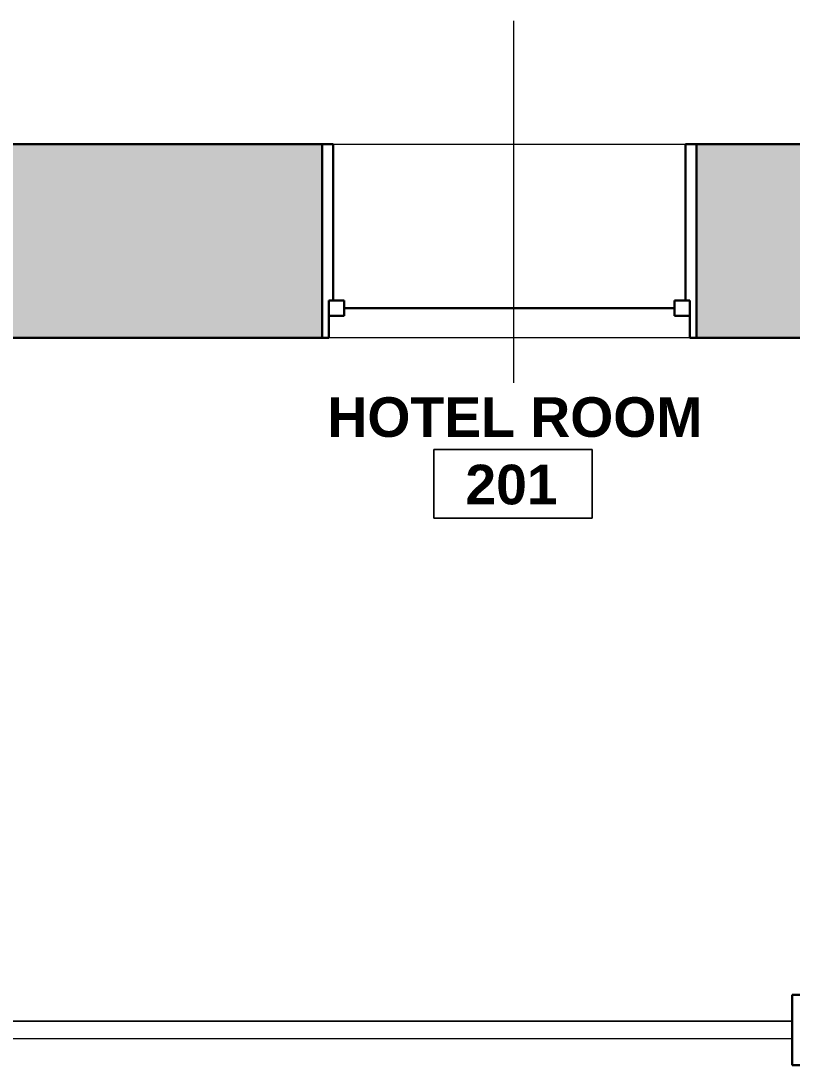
# Model space of a CAD drawing. Header units: inches. Extents: x -1176 to 1507, y -2587 to 978.
# Drawn here: x 972.7 to 1060.3, y 9.3 to 127.9 of the extents above; entities that cross this region are included whole.
import ezdxf

# ---------------------------------------------------------------- set-up
doc = ezdxf.new("R2010")
doc.units = ezdxf.units.IN
doc.header["$MEASUREMENT"] = 0
for name, color, linetype, lineweight in [('A-AREA-IDEN', 2, 'Continuous', 9), ('A-COLS', 52, 'Continuous', 18), ('A-FLOR-HRAL', 11, 'Continuous', 18), ('A-GLAZ', 151, 'Continuous', 18), ('A-WALL', 113, 'Continuous', 18), ('A-WALL-PATT', 111, 'Continuous', 18)]:
    doc.layers.add(name, color=color, linetype=linetype, lineweight=lineweight)
doc.styles.add('Swis721 Lt BT_B', font='', dxfattribs={"height": 4.5})
doc.styles.get('Swis721 Lt BT_B').set_extended_font_data('Swis721 Lt BT', bold=True)

# ---------------------------------------------------------------- blocks, each defined once
blk = doc.blocks.new('Top Rail Type - Top Rail_Internal_-6919815-2nd Floor Construction')
at = {"layer": 'A-FLOR-HRAL', "lineweight": 9}
for p, q in [((898.9, 14.32), (1060.27, 14.32)), ((1060.27, 12.32), (898.9, 12.32))]:
    blk.add_line(p, q, dxfattribs=at)
blk = doc.blocks.new('Top Rail Type - Top Rail_Internal_-V13-2nd Floor Construction')
at = {"layer": 'A-FLOR-HRAL', "lineweight": 9}
for p, q in [((1060.27, 14.32), (898.9, 14.32)), ((1060.27, 12.32), (898.9, 12.32))]:
    blk.add_line(p, q, dxfattribs=at)
blk = doc.blocks.new('Double Hung - side window 3_ 6_5_ x 5_ 6_ 2-5312470-2nd Floor Construction')
at = {"layer": 'A-GLAZ', "color": 8, "lineweight": 30}
for p, q in [((-21.25, 11), (-20.5, 11)), ((-20.5, 6.75), (-20.5, 11)), ((20.5, 6.75), (20.5, 11)), ((21.25, 11), (20.5, 11)), ((-20.5, 8.5), (-20.5, 6.75)), ((-20.5, 8.5), (-18.75, 8.5)), ((-18.75, 8.5), (-18.75, 6.75)), ((18.75, 8.5), (18.75, 6.75)), ((20.5, 8.5), (18.75, 8.5)), ((20.5, 8.5), (20.5, 6.75)), ((-18.75, 7.625), (18.75, 7.625)), ((-20.5, 6.75), (-18.75, 6.75)), ((-20.5, 6.75), (-20, 6.75)), ((-20, -11), (-20, 6.75)), ((20.5, 6.75), (18.75, 6.75)), ((20, 6.75), (20.5, 6.75)), ((20, 6.75), (20, -11)), ((-20, -11), (-21.25, -11)), ((20, -11), (21.25, -11))]:
    blk.add_line(p, q, dxfattribs=at)
blk = doc.blocks.new('Room Tag - Room Name and Number-3379422-2nd Floor Construction')
at = {"layer": 'A-AREA-IDEN'}
for p, q in [((-0.1881, -0.1636), (-0.1881, -0.0018)), ((-0.1881, -0.0018), (0.1869, -0.0018)), ((0.1869, -0.0018), (-0.1881, -0.0018)), ((-0.1881, -0.0018), (-0.1881, -0.1636)), ((0.1869, -0.0018), (0.1869, -0.1636)), ((0.1869, -0.1636), (0.1869, -0.0018)), ((0.1869, -0.1636), (-0.1881, -0.1636)), ((-0.1881, -0.1636), (0.1869, -0.1636))]:
    blk.add_line(p, q, dxfattribs=at)

msp = doc.modelspace()

# ---------------------------------------------------------------- hatches: boundary and pattern name
at = {"layer": 'A-WALL-PATT'}
h = msp.add_hatch(color=7, dxfattribs=at)
h.paths.add_polyline_path([(1161.9, 91.89), (1263.74, 91.89), (1263.74, 113.89), (1161.9, 113.89), (1161.9, 113.71)], flags=0)
h.paths.add_polyline_path([(1329.15, 91.89), (1329.15, 113.89), (1290.24, 113.89), (1290.24, 91.89)], flags=0)
h.paths.add_polyline_path([(635.43, 91.89), (635.43, 113.89), (562.75, 113.89), (562.75, 91.89), (610.58, 91.89)], flags=0)
h.paths.add_polyline_path([(495.15, 91.89), (520.25, 91.89), (520.25, 113.89), (495.15, 113.89)], flags=0)
h.paths.add_polyline_path([(679.84, 91.89), (756.84, 91.89), (756.84, 113.89), (677.93, 113.89), (677.93, 91.89)], flags=0)
h.paths.add_polyline_path([(799.34, 91.89), (848.01, 91.89), (848.01, 113.89), (799.34, 113.89), (799.34, 113.71)], flags=0)
h.paths.add_polyline_path([(923.84, 91.89), (923.84, 113.89), (890.51, 113.89), (890.51, 91.89)], flags=0)
h.paths.add_polyline_path([(966.34, 91.89), (1006.9, 91.89), (1006.9, 113.89), (966.34, 113.89), (966.34, 113.71)], flags=0)
h.paths.add_polyline_path([(1049.4, 91.89), (1121.83, 91.89), (1121.83, 113.89), (1049.4, 113.89), (1049.4, 113.71)], flags=0)

# ---------------------------------------------------------------- linework, layer by layer
at = {"layer": 'A-AREA-IDEN'}
msp.add_line((1028.61, 127.9), (1028.61, 86.78), dxfattribs=at)
at = {"layer": 'A-COLS', "color": 8, "lineweight": 30}
for p, q in [((1068.27, 17.32), (1060.27, 17.32)), ((1060.27, 17.32), (1060.27, 9.32)), ((1060.27, 9.32), (1068.27, 9.32))]:
    msp.add_line(p, q, dxfattribs=at)
at = {"layer": 'A-WALL', "color": 8, "lineweight": 30}
for p, q in [((966.34, 113.89), (1006.9, 113.89)), ((1006.9, 91.89), (1006.9, 113.89)), ((1049.4, 91.89), (1049.4, 113.89)), ((1085.4, 113.89), (1049.4, 113.89)), ((966.34, 91.89), (1006.9, 91.89)), ((1121.83, 91.89), (1049.4, 91.89))]:
    msp.add_line(p, q, dxfattribs=at)
at = {"layer": 'A-WALL', "lineweight": 9}
for p, q in [((1006.9, 113.89), (1049.4, 113.89)), ((1049.4, 91.89), (1006.9, 91.89))]:
    msp.add_line(p, q, dxfattribs=at)

# ---------------------------------------------------------------- block references
at = {"layer": 'A-AREA-IDEN', "xscale": 47.99999999999997, "yscale": 47.99999999999997, "zscale": 47.99999999999997}
msp.add_blockref('Room Tag - Room Name and Number-3379422-2nd Floor Construction', (1028.6, 79.3), dxfattribs=at)
at = {"layer": 'A-FLOR-HRAL', "lineweight": 9}
for name in ['Top Rail Type - Top Rail_Internal_-6919815-2nd Floor Construction', 'Top Rail Type - Top Rail_Internal_-V13-2nd Floor Construction']:
    msp.add_blockref(name, (0, 0), dxfattribs=at)
at = {"layer": 'A-GLAZ', "rotation": 180}
msp.add_blockref('Double Hung - side window 3_ 6_5_ x 5_ 6_ 2-5312470-2nd Floor Construction', (1028.15, 102.89), dxfattribs=at)

# ---------------------------------------------------------------- texts
at = {"layer": 'A-AREA-IDEN', "char_height": 4.5, "attachment_point": 1, "style": 'Swis721 Lt BT_B'}
for s, insert, width in [('HOTEL ROOM', (1007.48, 85.16), 51.0555), ('201', (1023.15, 77.5), 12.726)]:
    msp.add_mtext(s, dxfattribs=dict(at, insert=insert, width=width))

doc.saveas('drawing.dxf')
